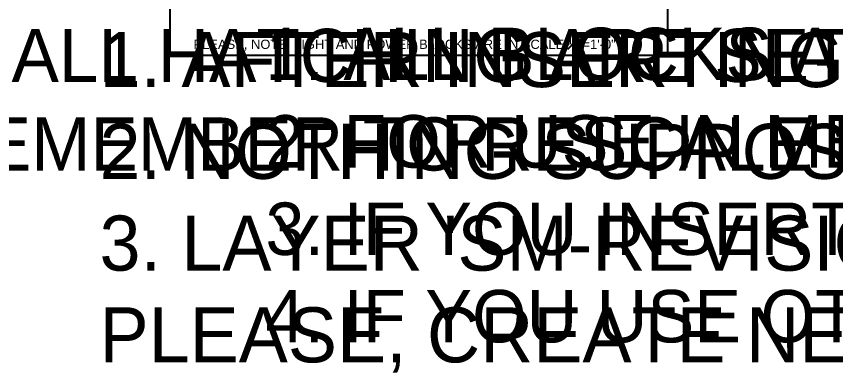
# Model space of a CAD drawing. Header units: inches. Extents: x -8208 to 9368, y -1840 to 1831.
# Drawn here: x -3717 to -2106, y -190 to 510 of the extents above; entities that cross this region are included whole.
import ezdxf
from ezdxf.enums import TextEntityAlignment as Align

# ---------------------------------------------------------------- set-up
doc = ezdxf.new("R2018")
doc.units = ezdxf.units.IN
doc.header["$MEASUREMENT"] = 0
doc.layers.add('I-Anno-Code', color=2, linetype='Continuous')
doc.layers.add('SM-RCP-LIGHT', color=2, linetype='Continuous')
doc.styles.add('SMM-1', font='romans.shx', dxfattribs={"height": 2})

# ---------------------------------------------------------------- blocks, each defined once
blk = doc.blocks.new('*U136')
at = {"layer": 'I-Anno-Code', "lineweight": 30, "flags": 104}
blk.add_attdef('Text', text='', height=2, dxfattribs=at).set_placement((1.55, 1.03), align=Align.TOP_LEFT)

msp = doc.modelspace()

# ---------------------------------------------------------------- linework, layer by layer
at = {"color": 30}
msp.add_lwpolyline([(-3414.61459, 899.31618), (-2436.55136, 899.31618), (-2436.55136, 433.84582), (-3414.61459, 433.84582)], close=True, dxfattribs=at)

# ---------------------------------------------------------------- block references
at = {"layer": 'SM-RCP-LIGHT'}
ref = msp.add_blockref('*U136', (-3884.64503, 658.16933), dxfattribs=dict(at, xscale=1.889763779527559, yscale=1.889763779527559, zscale=1.889763779527559))
lines = msp.add_mtext('{\\LNOTE:\\P}1. ALL HATCHING ARE SETUP FOR USE IN SCALE 1:50\\PREMEMBER TO RESCALE HATCHING IF USED IN ANOTHER SCALE', dxfattribs={"layer": 'I-Anno-Code', "insert": (-3881.70939, 660.10914), "char_height": 104.467735, "attachment_point": 1})
ref.add_attrib('Text', '', (-3881.70939, 660.10914), dxfattribs={"flags": 104}).embed_mtext(lines)
ref = msp.add_blockref('*U136', (-3556.24334, 658.16933), dxfattribs=dict(at, xscale=1.889763779527559, yscale=1.889763779527559, zscale=1.889763779527559))
lines = msp.add_mtext("{\\LNOTE:\\P}1. AFTER INSERTING ITEM TO YOUR DRAWING PUT IT INTO THE APPROPRIATE LAYER\\P2. NOTHING SUPPOSE TO BE IN LAYER '0' - LAYER '0' IS A SERVICE LAYER - IT IS DEDICATED FOR USAGE IN BLOCKS\\P3. LAYER 'SM-REVISION_#' IS A BASIC REVISION LAYER.\\PPLEASE, CREATE NEW LAYER FOR EVERY NEXT REVISION WITH THE CORRESPONDING NUMBER", dxfattribs={"layer": 'I-Anno-Code', "insert": (-3553.3077, 660.10914), "char_height": 108.24779206, "attachment_point": 1})
ref.add_attrib('Text', '', (-3553.3077, 660.10914), dxfattribs={"flags": 104}).embed_mtext(lines)
ref = msp.add_blockref('*U136', (-3230.10488, 658.16933), dxfattribs=dict(at, xscale=1.889763779527559, yscale=1.889763779527559, zscale=1.889763779527559))
lines = msp.add_mtext('{\\LNOTE:\\P}1. ALL BLOCKS ARE DEVELOPED AS METRIC DYNAMIC BLOCKS AND READY TO BE USED AS IS IN METRIC DRAWINGS THAT ARE IN 1:50 SCALE. \\P2. FOR USE IN METRIC DRAWINGS WITH DIFFERENT SCALE, JUST TEXT SCALE SHOULD BE ADJUSTED THRU DYNAMIC SCALE.\\P3. IF YOU INSERTING BLOCK IN IMPERIAL DRAWING, IT WILL BE AUTOMATICALLY RESCALED IN SIZE, BUT VISIBILITY SHOULD BE CHANGED TO IMPERIAL. DEFAULT TEXT SCALE IS 1/4"(48).\\P4. IF YOU USE OTHER SCALE IN YOUR IMPERIAL DRAWING JUST ADJUST TEXT SCALE THROUGH LOOK UP OPTIONS. ', dxfattribs={"layer": 'I-Anno-Code', "insert": (-3227.16924, 660.10914), "char_height": 103.12186616, "attachment_point": 1})
ref.add_attrib('Text', '', (-3227.16924, 660.10914), dxfattribs={"flags": 104}).embed_mtext(lines)

# ---------------------------------------------------------------- texts
at = {"color": 30, "insert": (-3368.55077, 468.38878), "char_height": 18.19584, "width": 1045.8247871, "attachment_point": 1, "style": 'SMM-1'}
msp.add_mtext('\\A1;{\\fArial|b0|i0|c0|p34;PLEASE, NOTE, LIGHT AND POWER BLOCKS ARE IN SCALE \\H0.7x;\\S1#4;\\H1.4286x;"=1\'-0"}', dxfattribs=at)

doc.saveas('drawing.dxf')
